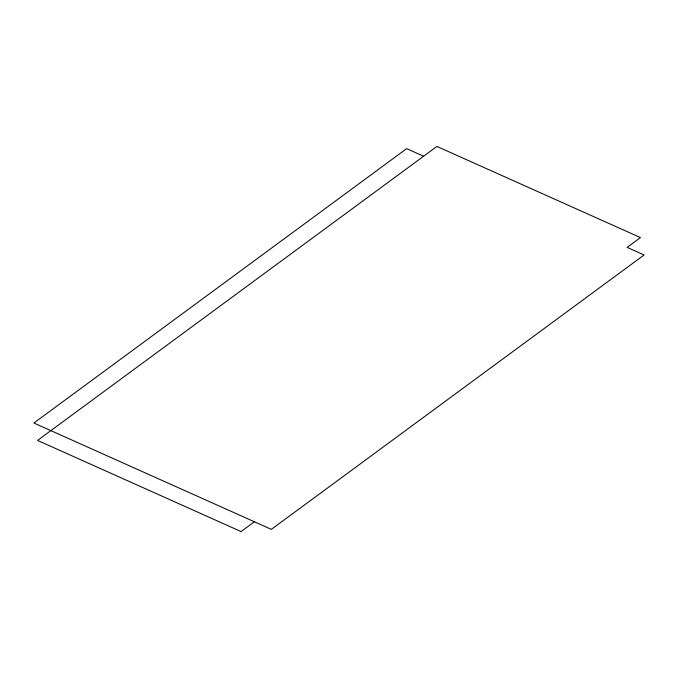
<?xml version="1.0" encoding="UTF-8"?>
<svg xmlns="http://www.w3.org/2000/svg" width="678" height="678" viewBox="0 0 678 678"><rect width="100%" height="100%" fill="white"/><g stroke="black" fill="none" stroke-linecap="round" stroke-linejoin="round"><path stroke-width="1.02" d="M254.394 521.763L241.08 531.56L37.544 440.42L436.92 146.44L640.447 237.58L627.133 247.377L644.1 254.97L271.353 529.357L33.9 423.03L406.647 148.643L423.606 156.237"/></g></svg>
